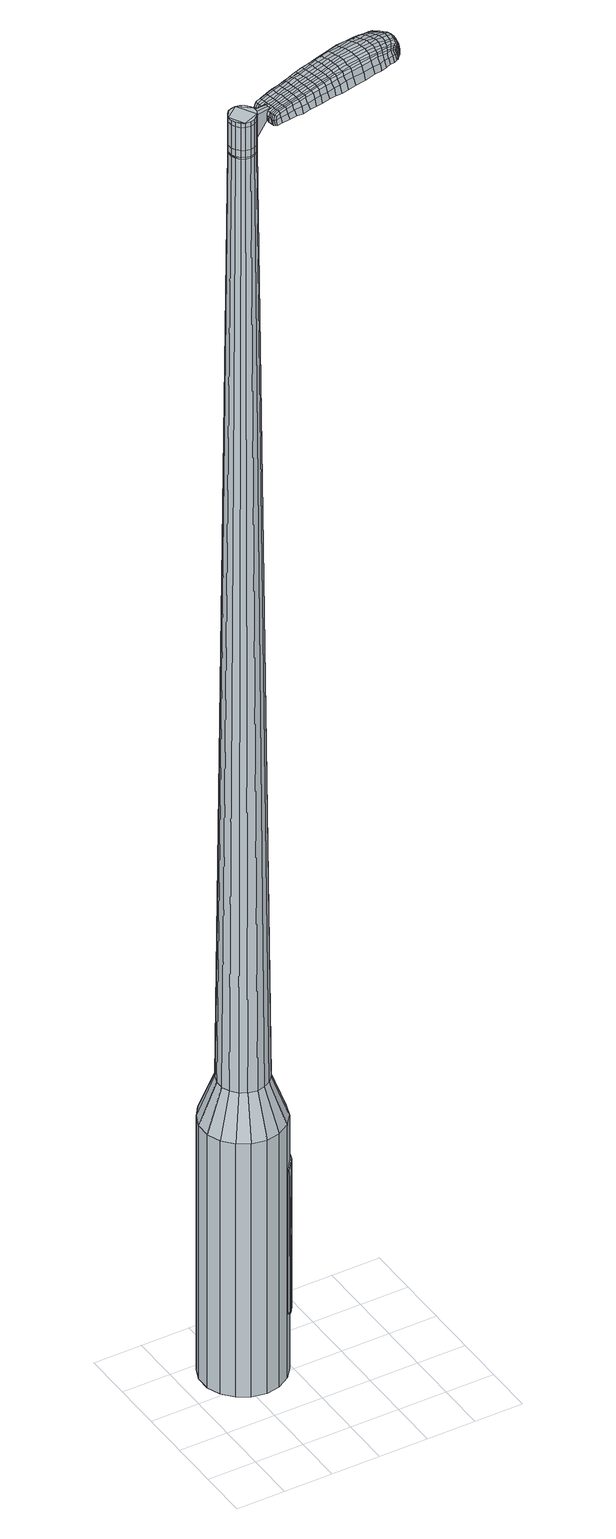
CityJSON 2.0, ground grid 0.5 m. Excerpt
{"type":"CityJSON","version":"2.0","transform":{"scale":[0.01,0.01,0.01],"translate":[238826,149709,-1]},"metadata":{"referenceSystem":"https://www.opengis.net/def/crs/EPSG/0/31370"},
"CityObjects":{
"object1":{"type":"GenericCityObject","attributes":{"cluster":985,"mean_distance_to_centroid":0.312,"new_centroid_x":238826.59,"new_centroid_y":149710.21,"mean_distance_to_camera":12.4,"H1":6.29,"H2":6.14,"Z_final":109.12,"cluster2":-1,"proj_x":238826.82,"proj_y":149711.5,"id_line":48005,"bearing_l":280.12,"distance":1.31,"orientation":"left","G_obj":10.12},"geometry":[{"type":"MultiSurface","lod":"2","boundaries":[[[0,1,2,3]],[[1,4,5,2]],[[4,6,7,5]],[[6,8,9,7]],[[8,10,11,9]],[[10,12,13,11]],[[12,14,15,13]],[[14,16,17,15]],[[16,18,19,17]],[[18,20,21,19]],[[20,22,23,21]],[[22,24,25,23]],[[24,26,27,25]],[[26,28,29,27]],[[28,30,31,29]],[[30,32,33,31]],[[32,34,35,33]],[[34,0,3,35]],[[36,37,38,39]],[[38,40,41,42]],[[41,43,42]],[[42,44,45,46]],[[45,47,46]],[[46,48,49,50]],[[49,51,50]],[[42,46,50,38]],[[50,52,39,38]],[[53,36,39]],[[2,5,7,35]],[[7,9,11,15]],[[11,13,15]],[[15,17,19,23]],[[19,21,23]],[[23,25,27,31]],[[27,29,31]],[[15,23,31,7]],[[31,33,35,7]],[[3,2,35]],[[1,0,54,55]],[[0,34,56,54]],[[34,32,57,56]],[[32,30,58,57]],[[30,28,59,58]],[[28,26,60,59]],[[26,24,61,60]],[[24,22,62,61]],[[22,20,63,62]],[[20,18,64,63]],[[18,16,65,64]],[[16,14,66,65]],[[14,12,67,66]],[[12,10,68,67]],[[10,8,69,68]],[[8,6,70,69]],[[6,4,71,70]],[[4,1,55,71]],[[55,54,72,73]],[[54,56,74,72]],[[56,57,75,74]],[[57,58,76,75]],[[58,59,77,76]],[[59,60,78,77]],[[60,61,79,78]],[[61,62,80,79]],[[62,63,81,80]],[[63,64,82,81]],[[64,65,83,82]],[[65,66,84,83]],[[66,67,85,84]],[[67,68,86,85]],[[68,69,87,86]],[[69,70,88,87]],[[70,71,89,88]],[[71,55,73,89]],[[90,91,92,93]],[[74,94,91,90]],[[95,96,94,74]],[[97,98,96,95]],[[99,100,98,97]],[[101,102,100,99]],[[103,104,102,101]],[[105,106,104,103]],[[107,108,106,105]],[[109,110,108,107]],[[111,112,110,109]],[[84,113,112,111]],[[85,114,113,84]],[[86,115,114,85]],[[87,116,115,86]],[[88,117,116,87]],[[89,118,117,88]],[[93,92,118,89]],[[119,120,121,122]],[[123,119,122,124]],[[125,123,124,126]],[[127,125,126,128]],[[129,127,128,130]],[[131,129,130,132]],[[133,131,132,134]],[[135,133,134,136]],[[137,135,136,138]],[[139,137,138,140]],[[141,139,140,142]],[[143,141,142,144]],[[145,143,144,146]],[[147,145,146,148]],[[149,147,148,150]],[[151,149,150,152]],[[73,72,90,93]],[[72,74,90]],[[75,95,74]],[[75,76,97,95]],[[76,77,99,97]],[[77,78,101,99]],[[78,79,103,101]],[[79,80,105,103]],[[80,81,107,105]],[[81,82,109,107]],[[82,83,111,109]],[[83,84,111]],[[73,93,89]],[[153,154,92,91]],[[154,118,92]],[[155,112,113]],[[155,156,110,112]],[[156,157,108,110]],[[157,158,106,108]],[[158,159,104,106]],[[159,160,102,104]],[[160,161,100,102]],[[161,162,98,100]],[[162,163,96,98]],[[163,94,96]],[[153,91,94]],[[39,52,151,164]],[[154,153,165,152]],[[53,39,164,120]],[[153,94,121,165]],[[36,53,120,119]],[[94,163,122,121]],[[37,36,119,123]],[[163,162,124,122]],[[38,37,123,125]],[[162,161,126,124]],[[40,38,125,127]],[[161,160,128,126]],[[41,40,127,129]],[[160,159,130,128]],[[43,41,129,131]],[[159,158,132,130]],[[42,43,131,133]],[[158,157,134,132]],[[44,42,133,135]],[[157,156,136,134]],[[45,44,135,137]],[[156,155,138,136]],[[47,45,137,139]],[[155,113,140,138]],[[46,47,139,141]],[[113,114,142,140]],[[48,46,141,143]],[[114,115,144,142]],[[49,48,143,145]],[[115,116,146,144]],[[51,49,145,147]],[[116,117,148,146]],[[50,51,147,149]],[[117,118,150,148]],[[52,50,149,151]],[[118,154,152,150]],[[151,152,166,167]],[[152,165,168,166]],[[165,121,169,168]],[[121,120,170,169]],[[120,164,171,170]],[[164,151,167,171]],[[172,173,174,175]],[[176,172,175,177]],[[172,176,178,179]],[[173,172,179,180]],[[181,182,183,184]],[[185,181,184,186]],[[181,185,187,188]],[[182,181,188,189]],[[190,191,192,193]],[[194,190,193,195]],[[190,194,196,197]],[[191,190,197,198]],[[199,200,201,202]],[[203,199,202,204]],[[199,203,205,206]],[[200,199,206,207]],[[208,209,210,211]],[[212,208,211,213]],[[208,212,214,215]],[[209,208,215,216]],[[217,218,219,220]],[[221,217,220,222]],[[217,221,223,224]],[[218,217,224,225]],[[226,227,228,229]],[[218,226,229,219]],[[226,218,225,230]],[[227,226,230,231]],[[232,233,234,235]],[[227,232,235,228]],[[232,227,231,236]],[[233,232,236,237]],[[238,176,177,239]],[[233,238,239,234]],[[238,233,237,240]],[[176,238,240,178]],[[241,242,243,244]],[[245,241,244,246]],[[241,245,247,248]],[[242,241,248,249]],[[250,251,252,253]],[[242,250,253,243]],[[250,242,249,254]],[[251,250,254,255]],[[256,257,258,259]],[[251,256,259,252]],[[256,251,255,260]],[[257,256,260,261]],[[262,263,264,265]],[[257,262,265,258]],[[262,257,261,266]],[[263,262,266,267]],[[268,173,180,269]],[[263,268,269,264]],[[268,263,267,270]],[[173,268,270,174]],[[271,272,273,274]],[[275,271,274,276]],[[271,275,277,278]],[[272,271,278,279]],[[280,281,282,283]],[[272,280,283,273]],[[280,272,279,284]],[[281,280,284,285]],[[286,287,288,289]],[[281,286,289,282]],[[286,281,285,290]],[[287,286,290,291]],[[292,185,186,293]],[[287,292,293,288]],[[292,287,291,294]],[[185,292,294,187]],[[295,296,297,298]],[[299,295,298,300]],[[295,299,301,302]],[[296,295,302,303]],[[304,305,306,307]],[[296,304,307,297]],[[304,296,303,308]],[[305,304,308,309]],[[310,311,312,313]],[[305,310,313,306]],[[310,305,309,314]],[[311,310,314,315]],[[316,317,318,319]],[[311,316,319,312]],[[316,311,315,320]],[[317,316,320,321]],[[322,182,189,323]],[[317,322,323,318]],[[322,317,321,324]],[[182,322,324,183]],[[325,211,210,326]],[[327,325,326,328]],[[325,327,329,330]],[[211,325,330,213]],[[331,327,328,332]],[[333,331,332,334]],[[331,333,335,336]],[[327,331,336,329]],[[337,333,334,338]],[[339,337,338,340]],[[337,339,341,342]],[[333,337,342,335]],[[343,339,340,344]],[[345,343,344,346]],[[343,345,347,348]],[[339,343,348,341]],[[349,345,346,350]],[[200,349,350,201]],[[349,200,207,351]],[[345,349,351,347]],[[352,353,198,197]],[[354,352,197,196]],[[352,354,355,356]],[[353,352,356,357]],[[358,359,357,356]],[[360,358,356,355]],[[358,360,361,362]],[[359,358,362,363]],[[364,365,363,362]],[[366,364,362,361]],[[364,366,367,368]],[[365,364,368,369]],[[370,371,369,368]],[[372,370,368,367]],[[370,372,205,203]],[[371,370,203,204]],[[373,374,375,376]],[[275,373,376,277]],[[373,275,276,377]],[[374,373,377,378]],[[379,194,195,380]],[[374,379,380,375]],[[379,374,378,381]],[[194,379,381,196]],[[382,383,384,385]],[[221,382,385,223]],[[382,221,222,386]],[[383,382,386,387]],[[388,389,390,391]],[[383,388,391,384]],[[388,383,387,392]],[[389,388,392,393]],[[394,191,198,395]],[[389,394,395,390]],[[394,389,393,396]],[[191,394,396,192]],[[397,398,399,400]],[[179,397,400,180]],[[397,179,178,401]],[[398,397,401,402]],[[403,404,405,406]],[[398,403,406,399]],[[403,398,402,407]],[[404,403,407,408]],[[409,202,201,410]],[[404,409,410,405]],[[409,404,408,411]],[[202,409,411,204]],[[412,413,414,415]],[[184,412,415,186]],[[412,184,183,416]],[[413,412,416,417]],[[418,206,205,419]],[[413,418,419,414]],[[418,413,417,420]],[[206,418,420,207]],[[421,422,423,424]],[[299,421,424,301]],[[421,299,300,425]],[[422,421,425,426]],[[427,212,213,428]],[[422,427,428,423]],[[427,422,426,429]],[[212,427,429,214]],[[430,431,432,433]],[[245,430,433,247]],[[430,245,246,434]],[[431,430,434,435]],[[436,437,438,439]],[[431,436,439,432]],[[436,431,435,440]],[[437,436,440,441]],[[442,209,216,443]],[[437,442,443,438]],[[442,437,441,444]],[[209,442,444,210]],[[445,446,435,434]],[[244,445,434,246]],[[445,244,243,447]],[[446,445,447,448]],[[449,450,441,440]],[[446,449,440,435]],[[449,446,448,451]],[[450,449,451,452]],[[453,326,210,444]],[[450,453,444,441]],[[453,450,452,454]],[[326,453,454,328]],[[455,456,457,458]],[[302,455,458,303]],[[455,302,301,424]],[[456,455,424,423]],[[459,330,329,460]],[[456,459,460,457]],[[459,456,423,428]],[[330,459,428,213]],[[461,462,448,447]],[[253,461,447,243]],[[461,253,252,463]],[[462,461,463,464]],[[465,466,452,451]],[[462,465,451,448]],[[465,462,464,467]],[[466,465,467,468]],[[469,332,328,454]],[[466,469,454,452]],[[469,466,468,470]],[[332,469,470,334]],[[471,472,473,474]],[[308,471,474,309]],[[471,308,303,458]],[[472,471,458,457]],[[475,336,335,476]],[[472,475,476,473]],[[475,472,457,460]],[[336,475,460,329]],[[477,478,464,463]],[[259,477,463,252]],[[477,259,258,479]],[[478,477,479,480]],[[481,482,468,467]],[[478,481,467,464]],[[481,478,480,483]],[[482,481,483,484]],[[485,338,334,470]],[[482,485,470,468]],[[485,482,484,486]],[[338,485,486,340]],[[487,488,489,490]],[[314,487,490,315]],[[487,314,309,474]],[[488,487,474,473]],[[491,342,341,492]],[[488,491,492,489]],[[491,488,473,476]],[[342,491,476,335]],[[493,494,480,479]],[[265,493,479,258]],[[493,265,264,495]],[[494,493,495,496]],[[497,498,484,483]],[[494,497,483,480]],[[497,494,496,499]],[[498,497,499,500]],[[501,344,340,486]],[[498,501,486,484]],[[501,498,500,502]],[[344,501,502,346]],[[503,504,505,506]],[[320,503,506,321]],[[503,320,315,490]],[[504,503,490,489]],[[507,348,347,508]],[[504,507,508,505]],[[507,504,489,492]],[[348,507,492,341]],[[509,510,496,495]],[[269,509,495,264]],[[509,269,180,400]],[[510,509,400,399]],[[511,512,500,499]],[[510,511,499,496]],[[511,510,399,406]],[[512,511,406,405]],[[513,350,346,502]],[[512,513,502,500]],[[513,512,405,410]],[[350,513,410,201]],[[514,515,417,416]],[[324,514,416,183]],[[514,324,321,506]],[[515,514,506,505]],[[516,351,207,420]],[[515,516,420,417]],[[516,515,505,508]],[[351,516,508,347]],[[517,518,378,377]],[[274,517,377,276]],[[517,274,273,519]],[[518,517,519,520]],[[521,354,196,381]],[[518,521,381,378]],[[521,518,520,522]],[[354,521,522,355]],[[523,524,525,526]],[[224,523,526,225]],[[523,224,223,385]],[[524,523,385,384]],[[527,528,529,530]],[[524,527,530,525]],[[527,524,384,391]],[[528,527,391,390]],[[531,353,357,532]],[[528,531,532,529]],[[531,528,390,395]],[[353,531,395,198]],[[533,534,520,519]],[[283,533,519,273]],[[533,283,282,535]],[[534,533,535,536]],[[537,360,355,522]],[[534,537,522,520]],[[537,534,536,538]],[[360,537,538,361]],[[539,540,541,542]],[[230,539,542,231]],[[539,230,225,526]],[[540,539,526,525]],[[543,544,545,546]],[[540,543,546,541]],[[543,540,525,530]],[[544,543,530,529]],[[547,359,363,548]],[[544,547,548,545]],[[547,544,529,532]],[[359,547,532,357]],[[549,550,536,535]],[[289,549,535,282]],[[549,289,288,551]],[[550,549,551,552]],[[553,366,361,538]],[[550,553,538,536]],[[553,550,552,554]],[[366,553,554,367]],[[555,556,557,558]],[[236,555,558,237]],[[555,236,231,542]],[[556,555,542,541]],[[559,560,561,562]],[[556,559,562,557]],[[559,556,541,546]],[[560,559,546,545]],[[563,365,369,564]],[[560,563,564,561]],[[563,560,545,548]],[[365,563,548,363]],[[565,566,552,551]],[[293,565,551,288]],[[565,293,186,415]],[[566,565,415,414]],[[567,372,367,554]],[[566,567,554,552]],[[567,566,414,419]],[[372,567,419,205]],[[568,569,402,401]],[[240,568,401,178]],[[568,240,237,558]],[[569,568,558,557]],[[570,571,408,407]],[[569,570,407,402]],[[570,569,557,562]],[[571,570,562,561]],[[572,371,204,411]],[[571,572,411,408]],[[572,571,561,564]],[[371,572,564,369]],[[573,574,575,576]],[[576,575,577,578]],[[579,577,575,580]],[[580,575,574,581]],[[582,583,584,585]],[[585,584,586,587]],[[588,586,584,589]],[[589,584,583,590]],[[591,592,593,594]],[[594,593,595,596]],[[597,595,593,598]],[[598,593,592,599]],[[600,601,602,603]],[[603,602,604,605]],[[606,604,602,607]],[[607,602,601,608]],[[609,610,611,612]],[[612,611,613,614]],[[615,613,611,616]],[[616,611,610,617]],[[618,619,620,621]],[[621,620,622,623]],[[624,622,620,625]],[[625,620,619,626]],[[627,628,629,630]],[[630,629,619,618]],[[626,619,629,631]],[[631,629,628,632]],[[633,634,635,636]],[[636,635,628,627]],[[632,628,635,637]],[[637,635,634,638]],[[578,577,639,640]],[[640,639,634,633]],[[638,634,639,641]],[[641,639,577,579]],[[642,643,644,645]],[[645,644,646,647]],[[648,646,644,649]],[[649,644,643,650]],[[651,652,653,654]],[[654,653,643,642]],[[650,643,653,655]],[[655,653,652,656]],[[657,658,659,660]],[[660,659,652,651]],[[656,652,659,661]],[[661,659,658,662]],[[663,664,665,666]],[[666,665,658,657]],[[662,658,665,667]],[[667,665,664,668]],[[581,574,669,670]],[[670,669,664,663]],[[668,664,669,671]],[[671,669,574,573]],[[672,673,674,675]],[[675,674,676,677]],[[678,676,674,679]],[[679,674,673,680]],[[681,682,683,684]],[[684,683,673,672]],[[680,673,683,685]],[[685,683,682,686]],[[687,688,689,690]],[[690,689,682,681]],[[686,682,689,691]],[[691,689,688,692]],[[587,586,693,694]],[[694,693,688,687]],[[692,688,693,695]],[[695,693,586,588]],[[696,697,698,699]],[[699,698,700,701]],[[702,700,698,703]],[[703,698,697,704]],[[705,706,707,708]],[[708,707,697,696]],[[704,697,707,709]],[[709,707,706,710]],[[711,712,713,714]],[[714,713,706,705]],[[710,706,713,715]],[[715,713,712,716]],[[717,718,719,720]],[[720,719,712,711]],[[716,712,719,721]],[[721,719,718,722]],[[590,583,723,724]],[[724,723,718,717]],[[722,718,723,725]],[[725,723,583,582]],[[609,612,726,727]],[[727,726,728,729]],[[730,728,726,731]],[[731,726,612,614]],[[729,728,732,733]],[[733,732,734,735]],[[736,734,732,737]],[[737,732,728,730]],[[735,734,738,739]],[[739,738,740,741]],[[742,740,738,743]],[[743,738,734,736]],[[741,740,744,745]],[[745,744,746,747]],[[748,746,744,749]],[[749,744,740,742]],[[747,746,750,751]],[[751,750,601,600]],[[608,601,750,752]],[[752,750,746,748]],[[599,753,754,598]],[[598,754,755,597]],[[756,755,754,757]],[[757,754,753,758]],[[758,759,760,757]],[[757,760,761,756]],[[762,761,760,763]],[[763,760,759,764]],[[764,765,766,763]],[[763,766,767,762]],[[768,767,766,769]],[[769,766,765,770]],[[770,771,772,769]],[[769,772,773,768]],[[606,773,772,604]],[[604,772,771,605]],[[774,775,776,777]],[[777,776,676,678]],[[677,676,776,778]],[[778,776,775,779]],[[596,595,780,781]],[[781,780,775,774]],[[779,775,780,782]],[[782,780,595,597]],[[783,784,785,786]],[[786,785,622,624]],[[623,622,785,787]],[[787,785,784,788]],[[789,790,791,792]],[[792,791,784,783]],[[788,784,791,793]],[[793,791,790,794]],[[599,592,795,796]],[[796,795,790,789]],[[794,790,795,797]],[[797,795,592,591]],[[798,799,800,801]],[[801,800,580,581]],[[579,580,800,802]],[[802,800,799,803]],[[804,805,806,807]],[[807,806,799,798]],[[803,799,806,808]],[[808,806,805,809]],[[600,603,810,811]],[[811,810,805,804]],[[809,805,810,812]],[[812,810,603,605]],[[813,814,815,816]],[[816,815,585,587]],[[582,585,815,817]],[[817,815,814,818]],[[606,607,819,820]],[[820,819,814,813]],[[818,814,819,821]],[[821,819,607,608]],[[822,823,824,825]],[[825,824,700,702]],[[701,700,824,826]],[[826,824,823,827]],[[614,613,828,829]],[[829,828,823,822]],[[827,823,828,830]],[[830,828,613,615]],[[831,646,832]],[[832,646,648]],[[647,646,833]],[[833,646,834]],[[835,836,837,838]],[[838,837,646,831]],[[834,646,837,839]],[[839,837,836,840]],[[617,610,841,842]],[[842,841,836,835]],[[840,836,841,843]],[[843,841,610,609]],[[834,844,845,833]],[[833,845,645,647]],[[642,645,845,846]],[[846,845,844,847]],[[840,848,849,839]],[[839,849,844,834]],[[847,844,849,850]],[[850,849,848,851]],[[609,727,852,843]],[[843,852,848,840]],[[851,848,852,853]],[[853,852,727,729]],[[854,855,856,857]],[[857,856,703,704]],[[702,703,856,825]],[[825,856,855,822]],[[730,731,858,859]],[[859,858,855,854]],[[822,855,858,829]],[[829,858,731,614]],[[847,860,861,846]],[[846,861,654,642]],[[651,654,861,862]],[[862,861,860,863]],[[851,864,865,850]],[[850,865,860,847]],[[863,860,865,866]],[[866,865,864,867]],[[729,733,868,853]],[[853,868,864,851]],[[867,864,868,869]],[[869,868,733,735]],[[870,871,872,873]],[[873,872,709,710]],[[704,709,872,857]],[[857,872,871,854]],[[736,737,874,875]],[[875,874,871,870]],[[854,871,874,859]],[[859,874,737,730]],[[863,876,877,862]],[[862,877,660,651]],[[657,660,877,878]],[[878,877,876,879]],[[867,880,881,866]],[[866,881,876,863]],[[879,876,881,882]],[[882,881,880,883]],[[735,739,884,869]],[[869,884,880,867]],[[883,880,884,885]],[[885,884,739,741]],[[886,887,888,889]],[[889,888,715,716]],[[710,715,888,873]],[[873,888,887,870]],[[742,743,890,891]],[[891,890,887,886]],[[870,887,890,875]],[[875,890,743,736]],[[879,892,893,878]],[[878,893,666,657]],[[663,666,893,894]],[[894,893,892,895]],[[883,896,897,882]],[[882,897,892,879]],[[895,892,897,898]],[[898,897,896,899]],[[741,745,900,885]],[[885,900,896,883]],[[899,896,900,901]],[[901,900,745,747]],[[902,903,904,905]],[[905,904,721,722]],[[716,721,904,889]],[[889,904,903,886]],[[748,749,906,907]],[[907,906,903,902]],[[886,903,906,891]],[[891,906,749,742]],[[895,908,909,894]],[[894,909,670,663]],[[581,670,909,801]],[[801,909,908,798]],[[899,910,911,898]],[[898,911,908,895]],[[798,908,911,807]],[[807,911,910,804]],[[747,751,912,901]],[[901,912,910,899]],[[804,910,912,811]],[[811,912,751,600]],[[818,913,914,817]],[[817,914,725,582]],[[722,725,914,905]],[[905,914,913,902]],[[608,752,915,821]],[[821,915,913,818]],[[902,913,915,907]],[[907,915,752,748]],[[779,916,917,778]],[[778,917,675,677]],[[672,675,917,918]],[[918,917,916,919]],[[597,755,920,782]],[[782,920,916,779]],[[919,916,920,921]],[[921,920,755,756]],[[922,923,924,925]],[[925,924,625,626]],[[624,625,924,786]],[[786,924,923,783]],[[926,927,928,929]],[[929,928,923,922]],[[783,923,928,792]],[[792,928,927,789]],[[758,753,930,931]],[[931,930,927,926]],[[789,927,930,796]],[[796,930,753,599]],[[919,932,933,918]],[[918,933,684,672]],[[681,684,933,934]],[[934,933,932,935]],[[756,761,936,921]],[[921,936,932,919]],[[935,932,936,937]],[[937,936,761,762]],[[938,939,940,941]],[[941,940,631,632]],[[626,631,940,925]],[[925,940,939,922]],[[942,943,944,945]],[[945,944,939,938]],[[922,939,944,929]],[[929,944,943,926]],[[764,759,946,947]],[[947,946,943,942]],[[926,943,946,931]],[[931,946,759,758]],[[935,948,949,934]],[[934,949,690,681]],[[687,690,949,950]],[[950,949,948,951]],[[762,767,952,937]],[[937,952,948,935]],[[951,948,952,953]],[[953,952,767,768]],[[954,955,956,957]],[[957,956,637,638]],[[632,637,956,941]],[[941,956,955,938]],[[958,959,960,961]],[[961,960,955,954]],[[938,955,960,945]],[[945,960,959,942]],[[770,765,962,963]],[[963,962,959,958]],[[942,959,962,947]],[[947,962,765,764]],[[951,964,965,950]],[[950,965,694,687]],[[587,694,965,816]],[[816,965,964,813]],[[768,773,966,953]],[[953,966,964,951]],[[813,964,966,820]],[[820,966,773,606]],[[803,967,968,802]],[[802,968,641,579]],[[638,641,968,957]],[[957,968,967,954]],[[809,969,970,808]],[[808,970,967,803]],[[954,967,970,961]],[[961,970,969,958]],[[605,771,971,812]],[[812,971,969,809]],[[958,969,971,963]],[[963,971,771,770]],[[573,576,175,174]],[[576,578,177,175]],[[588,589,188,187]],[[589,590,189,188]],[[591,594,193,192]],[[594,596,195,193]],[[615,616,215,214]],[[616,617,216,215]],[[618,621,220,219]],[[621,623,222,220]],[[627,630,229,228]],[[630,618,219,229]],[[633,636,235,234]],[[636,627,228,235]],[[578,640,239,177]],[[640,633,234,239]],[[648,649,248,247]],[[649,650,249,248]],[[650,655,254,249]],[[655,656,255,254]],[[656,661,260,255]],[[661,662,261,260]],[[662,667,266,261]],[[667,668,267,266]],[[668,671,270,267]],[[671,573,174,270]],[[678,679,278,277]],[[679,680,279,278]],[[680,685,284,279]],[[685,686,285,284]],[[686,691,290,285]],[[691,692,291,290]],[[692,695,294,291]],[[695,588,187,294]],[[696,699,298,297]],[[699,701,300,298]],[[705,708,307,306]],[[708,696,297,307]],[[711,714,313,312]],[[714,705,306,313]],[[717,720,319,318]],[[720,711,312,319]],[[590,724,323,189]],[[724,717,318,323]],[[774,777,376,375]],[[777,678,277,376]],[[596,781,380,195]],[[781,774,375,380]],[[623,787,386,222]],[[787,788,387,386]],[[788,793,392,387]],[[793,794,393,392]],[[794,797,396,393]],[[797,591,192,396]],[[701,826,425,300]],[[826,827,426,425]],[[827,830,429,426]],[[830,615,214,429]],[[831,832,433,432]],[[832,648,247,433]],[[835,838,439,438]],[[838,831,432,439]],[[617,842,443,216]],[[842,835,438,443]],[[972,973,974,975]],[[976,977,975,974]],[[978,979,980,981]],[[982,983,984,985]],[[973,986,987,974]],[[988,976,974,987]],[[989,978,981,990]],[[991,992,983,982]],[[986,993,994,987]],[[994,995,988,987]],[[996,989,990,997]],[[998,992,991,999]],[[993,1000,1001,994]],[[1001,1002,995,994]],[[1003,996,997,1004]],[[1005,998,999,1006]],[[1007,1008,1009,1010]],[[1011,1012,1008,1007]],[[1011,1013,1014,1012]],[[1013,1015,1016,1014]],[[1017,1018,1019,1020]],[[1021,1022,1018,1017]],[[1023,1024,1022,1021]],[[1025,1026,1024,1023]],[[1020,1009,1008,1017]],[[1017,1008,1012,1021]],[[1012,1014,1023,1021]],[[1014,1016,1025,1023]],[[981,980,977,976]],[[990,981,976,988]],[[995,997,990,988]],[[1002,1004,997,995]],[[982,985,979,978]],[[991,982,978,989]],[[999,991,989,996]],[[1006,999,996,1003]],[[983,1007,1010,984]],[[992,1011,1007,983]],[[1013,1011,992,998]],[[1015,1013,998,1005]],[[1027,1028,1029,1030]],[[1029,1031,1032,1033]],[[1029,1033,1034,1035]],[[1029,1035,1030]],[[1036,1027,1030,1037]],[[1038,1037,1030,1039]],[[1040,1039,1030]],[[1041,1029,1028,1042]],[[1043,1041,1042,1044]],[[1045,1043,1044,1046]],[[1047,1045,1046,1048]],[[1049,1047,1048,1050]],[[1050,1051,1052,1053]],[[1050,1053,1054,1055]],[[1050,1055,1056,1057]],[[1056,1058,1059,1060]],[[1056,1060,1061,1062]],[[1056,1062,1057]],[[1050,1057,1049]],[[1063,1064,1028,1027]],[[1065,1066,1031,1029]],[[1067,1068,1040,1030]],[[1064,1069,1042,1028]],[[1070,1065,1029,1041]],[[1069,1071,1044,1042]],[[1072,1070,1041,1043]],[[1071,1073,1046,1044]],[[1074,1072,1043,1045]],[[1073,1075,1048,1046]],[[1076,1074,1045,1047]],[[1075,1077,1050,1048]],[[1078,1076,1047,1049]],[[1077,1079,1051,1050]],[[1080,1081,1058,1056]],[[1082,1078,1049,1057]],[[1052,1051,1079,1083]],[[1053,1052,1083,1084]],[[1054,1053,1084,1085]],[[1055,1054,1085,1086]],[[1056,1055,1086,1080]],[[1087,1063,1027,1036]],[[1088,1087,1036,1037]],[[1089,1088,1037,1038]],[[1090,1089,1038,1039]],[[1068,1090,1039,1040]],[[1032,1031,1066,1091]],[[1059,1058,1081,1092]],[[1033,1032,1091,1093]],[[1034,1033,1093,1094]],[[1035,1034,1094,1095]],[[1030,1035,1095,1067]],[[1060,1059,1092,1096]],[[1061,1060,1096,1097]],[[1062,1061,1097,1098]],[[1057,1062,1098,1082]]]}]}
},
"vertices":[
[102,131,384],[102,116,384],[102,116,96],[102,131,96],[97,102,384],[97,102,96],[88,91,384],[88,91,96],[75,84,384],[75,84,96],[61,81,384],[61,81,96],[46,84,384],[46,84,96],[34,91,384],[34,91,96],[24,102,384],[24,102,96],[19,116,384],[19,116,96],[19,131,384],[19,131,96],[24,144,384],[24,144,96],[33,156,384],[33,156,96],[46,163,384],[46,163,96],[61,166,384],[61,166,96],[75,163,384],[75,163,96],[88,156,384],[88,156,96],[97,145,384],[97,145,96],[69,134,1524],[65,136,1524],[61,137,1524],[74,126,1524],[56,136,1524],[52,134,1524],[47,126,1524],[49,130,1524],[47,121,1524],[49,117,1524],[56,111,1524],[52,113,1524],[61,110,1524],[65,111,1524],[72,117,1524],[69,113,1524],[74,121,1524],[72,130,1524],[86,128,429],[86,119,429],[83,136,429],[77,143,429],[69,147,429],[61,148,429],[52,147,429],[44,143,429],[39,136,429],[36,128,429],[36,119,429],[39,111,429],[45,104,429],[52,100,429],[61,98,429],[69,100,429],[77,104,429],[83,111,429],[74,126,1483],[74,121,1483],[72,130,1483],[69,134,1483],[65,136,1483],[61,137,1483],[56,136,1483],[52,134,1483],[49,130,1483],[47,126,1483],[47,121,1483],[49,117,1483],[52,113,1483],[56,111,1483],[61,110,1483],[65,111,1483],[69,113,1483],[72,117,1483],[73,126,1483],[73,126,1485],[73,121,1485],[73,121,1483],[72,130,1485],[69,133,1483],[69,133,1485],[65,135,1483],[65,135,1485],[61,136,1483],[61,136,1485],[56,135,1483],[56,135,1485],[52,133,1483],[52,133,1485],[50,130,1483],[50,130,1485],[48,126,1483],[48,126,1485],[48,121,1483],[48,121,1485],[50,117,1483],[50,117,1485],[52,113,1485],[56,111,1485],[61,110,1485],[65,111,1485],[69,113,1485],[72,117,1485],[69,134,1519],[72,130,1519],[72,130,1493],[69,134,1493],[65,136,1519],[65,136,1493],[61,137,1519],[61,137,1493],[56,136,1519],[56,136,1493],[52,134,1519],[52,134,1493],[49,130,1519],[49,130,1493],[47,126,1519],[47,126,1493],[47,121,1519],[47,121,1493],[49,117,1519],[49,117,1493],[52,113,1519],[52,113,1493],[56,111,1519],[56,111,1493],[61,110,1519],[61,110,1493],[65,111,1519],[65,111,1493],[69,113,1519],[69,113,1493],[72,117,1519],[72,117,1493],[74,121,1519],[74,121,1493],[74,126,1485],[74,121,1485],[49,117,1485],[47,121,1485],[47,126,1485],[49,130,1485],[52,134,1485],[56,136,1485],[61,137,1485],[65,136,1485],[69,134,1485],[74,126,1519],[74,126,1493],[93,126,1513],[93,126,1518],[92,129,1513],[92,132,1513],[92,132,1518],[92,129,1518],[169,123,1519],[162,122,1518],[163,120,1509],[170,121,1510],[177,124,1519],[179,123,1510],[176,125,1526],[167,124,1525],[160,123,1525],[162,161,1519],[155,159,1518],[155,157,1525],[162,159,1525],[171,162,1519],[170,161,1526],[172,164,1510],[163,162,1510],[156,161,1509],[237,156,1519],[238,153,1519],[239,153,1513],[238,157,1513],[236,160,1519],[237,160,1513],[234,160,1524],[236,156,1524],[236,152,1524],[165,143,1530],[157,142,1529],[158,139,1529],[165,140,1530],[174,145,1531],[174,142,1531],[173,149,1530],[164,147,1530],[157,145,1529],[85,129,1512],[86,126,1512],[87,126,1517],[86,129,1517],[85,132,1512],[86,132,1517],[85,132,1506],[86,129,1506],[86,126,1506],[227,134,1519],[224,133,1519],[225,132,1512],[228,133,1512],[229,135,1518],[230,134,1512],[228,136,1522],[226,136,1523],[223,135,1524],[219,132,1519],[214,131,1519],[215,129,1512],[220,131,1512],[218,133,1524],[213,132,1525],[208,129,1519],[200,128,1519],[202,127,1511],[209,128,1511],[207,131,1526],[199,129,1526],[189,126,1519],[190,125,1510],[188,127,1526],[95,114,1513],[103,115,1513],[102,116,1518],[95,115,1517],[90,114,1512],[91,114,1516],[91,113,1506],[96,113,1507],[104,114,1507],[110,116,1514],[118,116,1515],[117,118,1520],[109,117,1519],[112,115,1507],[119,115,1507],[125,117,1515],[133,118,1516],[132,119,1522],[124,119,1521],[127,116,1508],[134,117,1508],[140,119,1517],[147,120,1517],[146,121,1524],[139,120,1523],[141,118,1508],[149,119,1509],[155,121,1518],[153,122,1524],[156,120,1509],[221,170,1519],[218,170,1519],[218,168,1524],[221,169,1523],[224,170,1518],[223,169,1522],[224,171,1512],[222,171,1512],[219,171,1512],[213,169,1519],[207,169,1519],[207,167,1525],[213,168,1524],[214,171,1512],[208,170,1512],[201,168,1519],[194,167,1519],[193,165,1526],[201,166,1526],[202,170,1511],[195,168,1511],[182,165,1519],[182,163,1526],[183,166,1510],[90,144,1513],[98,146,1513],[98,147,1507],[91,145,1507],[85,142,1512],[85,143,1506],[86,142,1516],[90,143,1517],[97,144,1518],[105,147,1514],[112,149,1515],[113,151,1507],[106,149,1507],[104,146,1519],[112,148,1520],[119,151,1515],[127,153,1516],[128,154,1508],[120,152,1508],[119,149,1521],[126,151,1522],[134,154,1517],[141,156,1517],[142,158,1509],[135,156,1508],[133,153,1523],[140,154,1524],[148,158,1518],[149,159,1509],[148,156,1524],[92,130,1519],[92,127,1519],[99,131,1520],[99,129,1520],[99,134,1520],[91,133,1519],[106,133,1522],[107,130,1522],[114,134,1523],[114,131,1523],[113,137,1523],[106,136,1521],[121,135,1524],[121,132,1524],[128,137,1525],[129,134,1525],[128,140,1525],[120,138,1524],[136,138,1526],[136,135,1526],[143,139,1527],[143,136,1527],[142,143,1527],[135,141,1526],[150,141,1528],[151,137,1528],[149,144,1528],[233,156,1527],[234,152,1527],[231,159,1526],[227,159,1527],[229,155,1528],[229,151,1528],[222,154,1529],[223,150,1529],[221,158,1528],[214,156,1530],[215,152,1530],[216,149,1530],[208,151,1531],[208,147,1531],[207,155,1530],[198,153,1531],[199,149,1531],[199,146,1531],[186,147,1531],[187,144,1531],[185,151,1531],[226,169,1518],[229,167,1519],[229,168,1513],[227,170,1513],[225,168,1523],[227,167,1523],[232,164,1519],[233,165,1513],[231,163,1524],[231,137,1518],[233,139,1518],[231,139,1523],[230,137,1523],[232,136,1513],[234,138,1513],[235,142,1519],[237,145,1519],[235,145,1524],[234,142,1523],[236,141,1513],[238,145,1513],[238,149,1519],[236,149,1524],[239,149,1513],[167,126,1528],[167,127,1528],[160,127,1528],[160,125,1527],[176,127,1528],[176,129,1529],[166,130,1529],[166,133,1530],[159,132,1529],[159,129,1528],[175,132,1529],[175,135,1530],[166,137,1530],[158,136,1529],[175,138,1531],[162,157,1528],[162,155,1529],[171,157,1529],[170,159,1528],[155,156,1527],[155,154,1528],[163,151,1529],[172,153,1530],[156,150,1528],[83,141,1512],[83,139,1512],[85,138,1517],[84,140,1517],[84,142,1506],[84,140,1506],[84,135,1512],[85,135,1517],[85,136,1506],[88,114,1512],[87,116,1512],[88,115,1506],[89,114,1506],[89,115,1517],[89,117,1517],[87,118,1512],[87,121,1512],[87,121,1506],[88,118,1506],[88,119,1517],[88,121,1517],[86,124,1512],[87,123,1506],[87,124,1517],[94,116,1519],[94,118,1519],[102,117,1520],[101,119,1520],[93,120,1519],[93,122,1519],[101,121,1520],[100,124,1520],[93,125,1519],[100,126,1520],[90,141,1519],[90,139,1519],[97,141,1520],[97,143,1520],[91,136,1519],[98,138,1520],[109,118,1521],[109,120,1521],[116,119,1522],[116,121,1522],[108,122,1521],[108,125,1521],[116,123,1522],[115,126,1523],[107,127,1522],[115,128,1523],[104,145,1521],[105,143,1521],[112,144,1522],[112,146,1522],[105,139,1521],[113,141,1522],[124,120,1523],[123,122,1523],[131,121,1524],[131,123,1524],[123,124,1523],[122,127,1524],[130,125,1525],[130,128,1525],[122,130,1524],[129,131,1525],[119,148,1523],[119,146,1523],[126,147,1524],[126,149,1524],[120,142,1524],[127,144,1525],[138,122,1525],[138,124,1525],[146,123,1526],[145,125,1526],[138,126,1526],[137,129,1526],[145,127,1527],[144,130,1527],[137,132,1526],[144,133,1527],[133,151,1525],[134,149,1525],[141,150,1526],[140,153,1526],[134,145,1526],[141,147,1527],[153,124,1527],[153,126,1527],[152,128,1527],[152,131,1528],[151,134,1528],[148,154,1527],[148,152,1527],[149,148,1528],[223,168,1525],[225,166,1525],[219,167,1526],[221,166,1526],[228,163,1526],[224,162,1527],[227,137,1525],[229,139,1525],[225,138,1526],[224,136,1525],[231,141,1525],[233,145,1526],[228,144,1527],[227,141,1526],[233,148,1526],[229,147,1527],[214,167,1526],[216,165,1527],[208,166,1527],[209,164,1528],[218,162,1528],[212,161,1529],[219,135,1526],[220,137,1527],[214,135,1528],[213,133,1527],[221,139,1527],[222,143,1528],[216,141,1529],[215,138,1528],[223,146,1528],[216,145,1530],[202,165,1528],[203,163,1529],[193,164,1528],[195,162,1529],[205,159,1529],[196,158,1530],[207,132,1528],[208,134,1528],[199,132,1529],[199,131,1528],[208,137,1529],[209,140,1530],[200,139,1530],[200,135,1530],[209,144,1530],[200,142,1531],[182,162,1529],[183,159,1529],[184,155,1530],[187,129,1528],[188,131,1529],[188,133,1530],[188,137,1530],[187,140,1531],[163,122,1509],[161,124,1518],[168,125,1518],[170,123,1509],[177,126,1519],[179,125,1510],[176,127,1525],[167,126,1525],[160,125,1525],[155,156,1525],[156,157,1518],[163,159,1518],[162,157,1525],[171,161,1519],[170,159,1525],[172,162,1510],[164,160,1509],[157,159,1509],[237,153,1513],[236,152,1519],[235,156,1519],[236,156,1513],[234,159,1519],[235,159,1513],[232,159,1524],[234,155,1524],[234,152,1524],[158,139,1528],[158,142,1528],[165,143,1529],[165,140,1529],[174,145,1529],[174,142,1529],[173,148,1529],[164,147,1529],[157,145,1528],[89,127,1516],[88,127,1512],[87,129,1512],[88,129,1516],[87,132,1512],[88,132,1516],[88,133,1506],[88,129,1506],[89,127,1506],[224,134,1512],[223,135,1519],[226,136,1518],[227,135,1512],[228,137,1518],[229,136,1512],[227,138,1522],[225,137,1523],[222,136,1523],[214,131,1512],[213,133,1519],[218,134,1519],[220,133,1512],[218,135,1524],[212,134,1525],[201,129,1511],[200,130,1519],[207,131,1519],[209,130,1511],[206,132,1525],[199,131,1526],[188,128,1519],[190,127,1510],[187,129,1526],[102,118,1518],[103,117,1513],[95,116,1513],[95,117,1517],[90,116,1512],[91,116,1515],[91,115,1506],[96,115,1506],[104,116,1507],[117,120,1520],[118,118,1514],[110,118,1514],[109,119,1519],[111,117,1507],[119,117,1507],[131,121,1522],[133,120,1516],[125,119,1515],[124,120,1521],[126,118,1508],[134,119,1508],[146,123,1523],[147,122,1517],[140,121,1516],[139,122,1522],[141,120,1508],[149,121,1508],[154,123,1517],[153,124,1524],[156,122,1509],[218,166,1523],[218,168,1519],[221,168,1518],[221,167,1523],[223,168,1518],[223,167,1522],[224,169,1512],[222,169,1512],[219,169,1512],[207,165,1525],[208,167,1519],[213,167,1519],[213,166,1524],[214,169,1512],[208,168,1512],[193,163,1526],[194,165,1519],[202,166,1519],[201,165,1525],[203,168,1511],[195,166,1511],[183,163,1519],[182,161,1526],[184,164,1510],[99,145,1507],[98,144,1513],[91,142,1513],[92,143,1506],[86,140,1512],[87,142,1506],[87,140,1515],[91,141,1517],[98,142,1518],[114,149,1507],[113,147,1514],[105,145,1514],[106,147,1507],[105,144,1519],[112,146,1520],[128,152,1508],[127,151,1516],[120,149,1515],[121,150,1508],[119,147,1521],[127,149,1522],[143,156,1508],[142,154,1517],[134,152,1516],[135,154,1508],[134,151,1522],[141,152,1523],[149,156,1517],[150,157,1509],[148,154,1524],[93,130,1518],[93,128,1518],[100,131,1519],[100,129,1519],[99,134,1519],[92,133,1518],[107,133,1520],[107,130,1520],[114,134,1521],[115,131,1521],[114,137,1521],[106,136,1520],[122,135,1523],[122,133,1523],[129,137,1524],[129,134,1524],[128,140,1524],[121,138,1523],[136,138,1525],[137,135,1525],[143,139,1526],[144,136,1526],[143,143,1526],[136,141,1525],[151,141,1527],[151,138,1527],[150,144,1527],[232,152,1526],[232,155,1526],[230,158,1525],[226,158,1526],[228,154,1526],[228,151,1526],[222,150,1528],[222,153,1528],[220,157,1527],[213,156,1528],[215,152,1529],[215,149,1529],[208,147,1530],[208,151,1530],[206,155,1529],[198,153,1530],[199,149,1530],[199,146,1530],[187,144,1530],[186,147,1530],[185,151,1530],[228,167,1513],[227,166,1518],[225,167,1518],[226,168,1512],[224,166,1523],[226,165,1523],[231,163,1519],[231,163,1513],[229,162,1523],[230,140,1523],[231,140,1518],[229,138,1518],[228,139,1523],[230,137,1512],[232,139,1512],[233,146,1523],[235,146,1519],[233,143,1519],[232,143,1523],[234,142,1513],[236,146,1513],[236,149,1519],[234,149,1524],[237,149,1513],[160,127,1527],[167,128,1527],[167,127,1527],[160,126,1526],[175,128,1527],[176,129,1528],[159,133,1528],[166,134,1528],[167,131,1528],[160,130,1527],[175,132,1528],[175,135,1529],[166,137,1529],[159,136,1528],[175,138,1529],[171,156,1528],[162,155,1527],[162,156,1527],[170,158,1527],[155,155,1526],[156,153,1527],[163,151,1528],[172,153,1528],[156,149,1527],[87,139,1516],[86,139,1512],[85,140,1512],[86,140,1516],[86,141,1506],[86,140,1506],[86,136,1512],[87,136,1516],[87,136,1506],[91,116,1506],[90,115,1506],[90,116,1516],[90,117,1516],[90,121,1506],[89,121,1512],[89,119,1512],[90,118,1506],[90,119,1516],[90,122,1516],[88,124,1512],[89,124,1506],[89,124,1516],[95,118,1518],[95,117,1518],[102,118,1519],[102,119,1519],[94,123,1518],[94,120,1518],[101,121,1519],[101,124,1519],[93,125,1518],[100,126,1519],[98,141,1519],[91,139,1518],[91,140,1518],[98,142,1519],[92,136,1518],[98,138,1519],[109,120,1520],[109,119,1520],[117,120,1521],[117,121,1521],[108,125,1520],[109,122,1520],[116,123,1521],[116,126,1521],[108,127,1520],[115,129,1521],[113,144,1521],[105,142,1520],[105,144,1520],[112,145,1521],[106,139,1520],[113,141,1521],[124,122,1522],[124,121,1522],[131,122,1523],[131,123,1523],[123,127,1522],[123,124,1522],[131,126,1523],[130,128,1524],[123,130,1523],[130,131,1524],[127,147,1523],[120,146,1522],[120,147,1522],[127,148,1523],[120,142,1522],[128,144,1523],[138,124,1524],[139,123,1524],[146,124,1525],[146,125,1525],[138,129,1525],[138,127,1524],[145,128,1525],[145,131,1526],[137,132,1525],[144,133,1526],[141,150,1525],[134,149,1524],[134,150,1524],[141,152,1525],[135,145,1524],[142,147,1525],[153,126,1526],[153,125,1526],[152,132,1527],[152,129,1526],[152,135,1527],[148,152,1526],[148,153,1526],[149,148,1526],[224,165,1524],[222,166,1524],[219,166,1525],[221,165,1525],[227,162,1525],[224,162,1525],[225,139,1525],[228,140,1524],[226,138,1524],[223,137,1525],[228,144,1526],[231,145,1525],[230,142,1524],[226,141,1525],[232,149,1525],[228,148,1526],[215,164,1526],[214,165,1526],[208,165,1526],[209,163,1527],[218,161,1526],[211,160,1527],[213,136,1527],[219,137,1526],[218,136,1526],[212,135,1526],[215,142,1528],[222,143,1527],[221,140,1526],[214,139,1527],[222,147,1527],[215,145,1528],[203,162,1527],[202,164,1527],[194,162,1527],[195,161,1528],[205,159,1528],[196,157,1529],[199,133,1528],[207,135,1527],[206,133,1527],[199,132,1527],[200,139,1529],[208,141,1529],[208,137,1528],[199,136,1528],[208,144,1529],[200,143,1530],[183,159,1528],[182,160,1528],[184,155,1529],[187,131,1528],[187,130,1528],[187,137,1529],[188,134,1529],[187,140,1530],[91,115,1508],[90,121,1508],[122,126,1509],[123,118,1509],[143,129,1510],[145,120,1510],[182,135,1512],[184,126,1512],[166,123,1511],[165,132,1511],[200,138,1513],[213,141,1514],[215,132,1514],[202,129,1513],[88,128,1508],[120,134,1509],[142,137,1510],[181,144,1512],[163,141,1511],[198,148,1513],[212,150,1514],[87,135,1508],[119,141,1509],[140,146,1510],[179,154,1512],[161,150,1511],[210,159,1514],[197,157,1513],[86,141,1508],[118,149,1509],[139,154,1510],[177,163,1512],[160,160,1511],[209,167,1514],[195,166,1513],[226,144,1514],[231,146,1514],[232,139,1514],[228,136,1514],[225,152,1514],[230,153,1514],[223,161,1514],[228,160,1514],[222,169,1514],[227,167,1514],[235,150,1515],[237,153,1515],[238,152,1515],[236,145,1515],[234,154,1515],[237,154,1515],[233,158,1515],[237,156,1515],[233,163,1515],[237,157,1515],[72,165,334],[77,164,334],[77,164,165],[62,167,171],[72,165,165],[69,166,165],[66,166,166],[64,166,167],[63,167,169],[69,166,334],[66,166,333],[64,166,332],[63,167,331],[62,167,328],[89,156,165],[89,156,334],[99,145,165],[99,145,334],[104,131,165],[104,131,334],[104,116,165],[104,116,334],[99,102,165],[99,102,334],[96,98,334],[94,95,334],[92,93,333],[91,92,332],[90,91,331],[90,90,328],[96,98,165],[90,90,171],[90,91,169],[91,92,167],[92,93,166],[94,95,165],[72,162,334],[76,161,334],[76,161,165],[72,162,165],[62,164,171],[62,164,328],[87,154,334],[87,154,165],[96,143,334],[96,143,165],[101,130,334],[101,130,165],[101,116,334],[101,116,165],[97,103,334],[97,103,165],[94,100,334],[88,92,328],[88,92,171],[94,100,165],[92,97,334],[90,95,333],[89,93,332],[88,93,331],[68,163,334],[66,163,333],[64,164,332],[62,164,331],[68,163,165],[88,93,169],[66,163,166],[64,164,167],[62,164,169],[89,93,167],[90,95,166],[92,97,165]
]}
